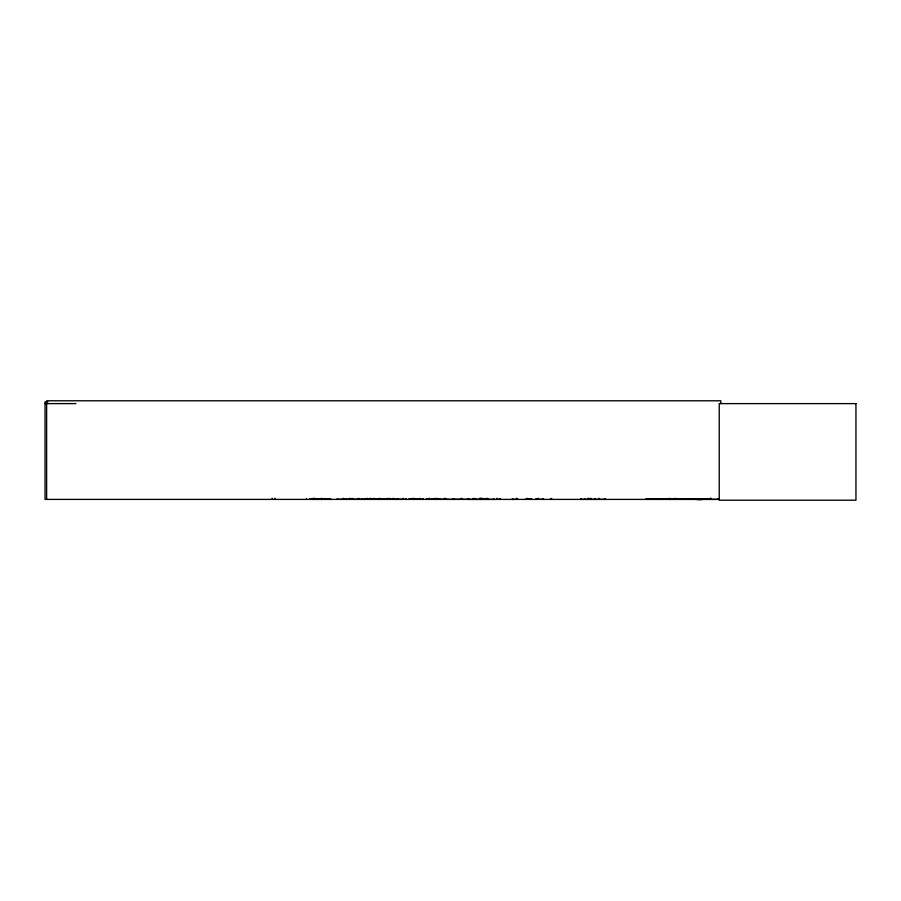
<?xml version="1.0" encoding="UTF-8"?>
<svg xmlns="http://www.w3.org/2000/svg" width="901" height="901" viewBox="0 0 901 901"><rect width="100%" height="100%" fill="white"/><g stroke="black" fill="none" stroke-linecap="round" stroke-linejoin="round"><path stroke-width="1.35" d="M452.595 499.368L452.595 498.602M703.208 499.368L703.219 498.602M717.692 499.368L717.703 498.602M668.733 499.379L708.839 498.85L646.186 498.771M669.184 499.368L669.274 498.76M694.896 499.379L694.829 498.636M708.423 499.368L708.513 498.76M382.576 499.3L382.576 498.602M669.263 499.402L669.161 498.76M708.513 499.402L708.4 498.76M708.513 499.053L646.152 499.03M453.924 499.278L467.777 499.323M550.477 499.3L550.849 498.602M372.811 499.3L372.789 498.602M373.239 499.278L373.239 498.602M314.798 499.3L314.832 498.197M361.729 499.3L361.808 498.67M396.879 499.402L397.071 498.602M414.055 499.3L413.852 498.399M703.76 498.85L703.76 499.255M468.182 499.402L494.153 499.368M511.869 499.402L517.399 499.3M482.091 499.3L482.148 498.197M368.453 499.3L368.554 498.67M688.353 498.85L688.432 499.402M697.205 499.3L697.306 499.402M386.326 499.3L386.394 498.67L386.45 499.402M315.181 499.3L315.249 498.67M336.85 499.3L361.808 499.199M352.314 499.3L352.178 498.399M352.73 499.3L352.809 498.67M397.375 499.3L397.454 498.67M405.867 499.3L364.319 498.67M414.494 499.3L414.573 498.67L414.651 499.402M422.986 499.3L409.358 498.67M365.446 499.3L365.536 498.67M372.609 499.3L372.699 498.67M468.711 499.3L468.802 498.67M512.444 499.3L512.534 498.67L512.624 499.402M516.892 499.3L516.701 498.399M482.609 499.3L482.711 498.67L482.812 499.402M47.866 401.801L45.05 401.801L45.05 499.402L719.426 499.402M45.05 403.614L75.954 403.614M312.546 498.771L330.588 498.771M312.512 499.008L330.622 499.008M312.523 499.345L330.599 499.345M426.387 499.402L426.387 498.602L426.466 499.199L452.696 499.368L452.696 498.602M500.956 499.368L497.127 499.3L497.037 498.399M526.342 498.67L531.939 499.323M605.641 499.368L580.875 499.368L580.875 498.602M646.163 499.345L718.029 499.368L718.018 498.602M500.37 499.3L500.269 498.67M543.877 499.3L536.253 499.3M419.202 499.3L419.123 498.67M412.343 499.3L412.365 498.399M411.881 499.3L411.791 498.67M417.929 499.3L417.85 498.67M373.825 499.3L373.949 498.399M373.341 499.278L373.329 498.602M358.361 499.3L358.497 498.399M349.363 499.3L349.442 498.399M605.202 499.3L605.134 498.67L605.067 499.402M595.088 499.3L595.009 498.67M380.504 499.3L380.436 498.67L380.357 499.402M370.277 499.278L370.311 498.399M383.713 499.3L383.646 498.67L383.578 499.402M493.737 499.3L493.669 498.67M682.339 499.3L682.294 498.67L682.237 499.402M693.421 498.85L693.365 499.402M370.75 499.368L370.728 498.399M703.535 499.3L703.523 498.602M438.201 499.3L438.201 498.602M720.834 403.614L720.834 400.787L46.638 400.787L46.638 499.402M710.99 498.399L710.99 499.402M710.754 498.399L710.754 499.402M710.484 498.399L710.484 499.402M710.247 498.399L710.247 499.402M708.76 498.805L708.76 499.402M704.819 498.805L704.819 499.402M699.874 498.805L699.874 499.402M704.728 498.929A187.307 40.466 46.2 0 1 692.171 498.636L692.373 499.402M675.468 498.399L675.468 499.402M675.04 498.399L675.04 499.402M674.5 498.602L674.5 499.402M669.984 498.602L669.984 499.402M669.454 498.399L669.454 499.402M669.026 498.399L669.026 499.402M662.246 498.602L662.246 499.402M599.03 498.399L599.03 499.402M598.669 498.399L598.669 499.402M595.37 498.602L595.37 499.402M594.942 498.602L594.942 499.402M594.694 498.602L594.694 499.402M590.955 498.399L590.955 499.402M590.606 498.399L590.606 499.402M589.592 498.602L589.637 499.402M588.803 498.399L588.803 499.402M588.376 498.399L588.376 499.402M587.869 498.399L587.869 499.402M584.569 498.602L584.569 499.402M551.626 498.399L551.626 499.402M543.235 498.602L543.235 499.402M538.381 498.399L538.381 499.402M538.134 498.399L538.134 499.402M536.072 498.602L536.072 499.402M531.196 498.602L531.196 499.402M527.299 498.399L527.299 499.402M527.119 498.399L527.119 499.402M526.24 498.602L526.24 499.402M517.579 498.602L517.579 499.402M516.532 498.399L516.532 499.402M500.168 498.602L500.168 499.402M496.924 498.399L496.924 499.402M493.602 498.602L493.602 499.402M488.06 498.602L488.06 499.402M487.385 498.399L487.385 499.402M487.013 498.399L487.013 499.402M485.943 498.399L486.056 499.402M483.736 498.602L483.736 499.402M482.992 498.602L482.992 499.402M480.886 498.399L480.886 499.402M480.74 498.197L480.74 499.402M480.391 498.399L480.391 499.402M479.715 498.399L479.715 499.402M479.343 498.399L479.343 499.402M476.055 498.602L476.055 499.402M473.994 498.399L473.994 499.402M473.746 498.399L473.746 499.402M473.126 498.602L473.126 499.402M468.88 498.602L468.88 499.402M467.979 498.602L467.979 499.402M461.616 498.399L461.616 499.402M461.132 498.399L461.132 499.402M453.958 498.602L453.958 499.402M445.691 498.399L445.612 499.402M444.677 498.399L444.677 499.402M443.731 498.602L443.731 499.402M439.97 498.602L439.97 499.402M437.098 498.399L437.098 499.402M436.692 498.399L436.692 499.402M435.115 498.399L435.115 499.402M434.868 498.399L434.89 499.402M432.807 498.602L432.807 499.402M431.939 498.602L431.939 499.402M429.484 498.399L429.484 499.402M429.18 498.399L429.18 499.402M423.143 498.602L423.143 499.402M420.35 498.399L420.35 499.402M420.057 498.399L420.057 499.402M419.033 498.602L419.033 499.402M417.771 498.602L417.771 499.402M414.111 498.399L414.111 499.402M412.072 498.399L412.072 499.402M411.712 498.602L411.712 499.402M409.268 498.602L409.268 499.402M406.036 498.602L406.036 499.402M403.231 498.399L403.231 499.402M402.938 498.399L402.938 499.402M398.242 498.602L398.242 499.402M397.532 498.602L397.532 499.402M393.816 498.602L393.816 499.402M393.489 498.399L393.489 499.402M393.073 498.399L393.073 499.402M390.065 498.399L390.088 499.402M389.559 498.399L389.581 499.402M387.734 498.399L387.734 499.402M387.385 498.399L387.385 499.402M379.772 498.399L379.772 499.402M379.411 498.399L379.366 499.402M374.298 498.399L374.298 499.402M370.48 498.399L370.48 499.402M370.176 498.602L370.176 499.402M368.746 498.602L368.655 499.402M367.642 498.399L367.642 499.402M367.326 498.399L367.326 499.402M365.615 498.602L365.615 499.402M364.241 498.602L364.241 499.402M361.887 498.602L361.887 499.402M358.801 498.399L358.801 499.402M357.787 498.602L357.787 499.402M352.888 498.602L352.888 499.402M351.863 498.399L351.852 499.402M349.701 498.399L349.701 499.402M348.788 498.602L348.788 499.402M346.435 498.602L346.435 499.402M344.52 498.602L344.52 499.402M343.349 498.399L343.349 499.402M343.033 498.399L343.033 499.402M337.436 498.602L337.436 499.402M325.498 498.602L325.498 499.402M321.736 498.399L321.736 499.402M321.375 498.399L321.375 499.402M315.316 498.602L315.316 499.402M314.156 498.602L314.156 499.402M313.424 498.197L313.424 499.402M311.149 498.602L311.149 499.402M310.383 498.602L310.383 499.402M309.561 498.602L309.561 499.402M306.498 498.602L306.498 499.402M274.974 498.197L274.974 499.402M272.158 498.197L272.158 499.402M855.95 403.614L719.246 403.614L719.246 500.213L855.95 500.213L855.95 403.614M446.333 499.402L446.333 498.602L446.243 499.402M445.184 499.402L445.184 498.399L445.117 499.402"/></g></svg>
